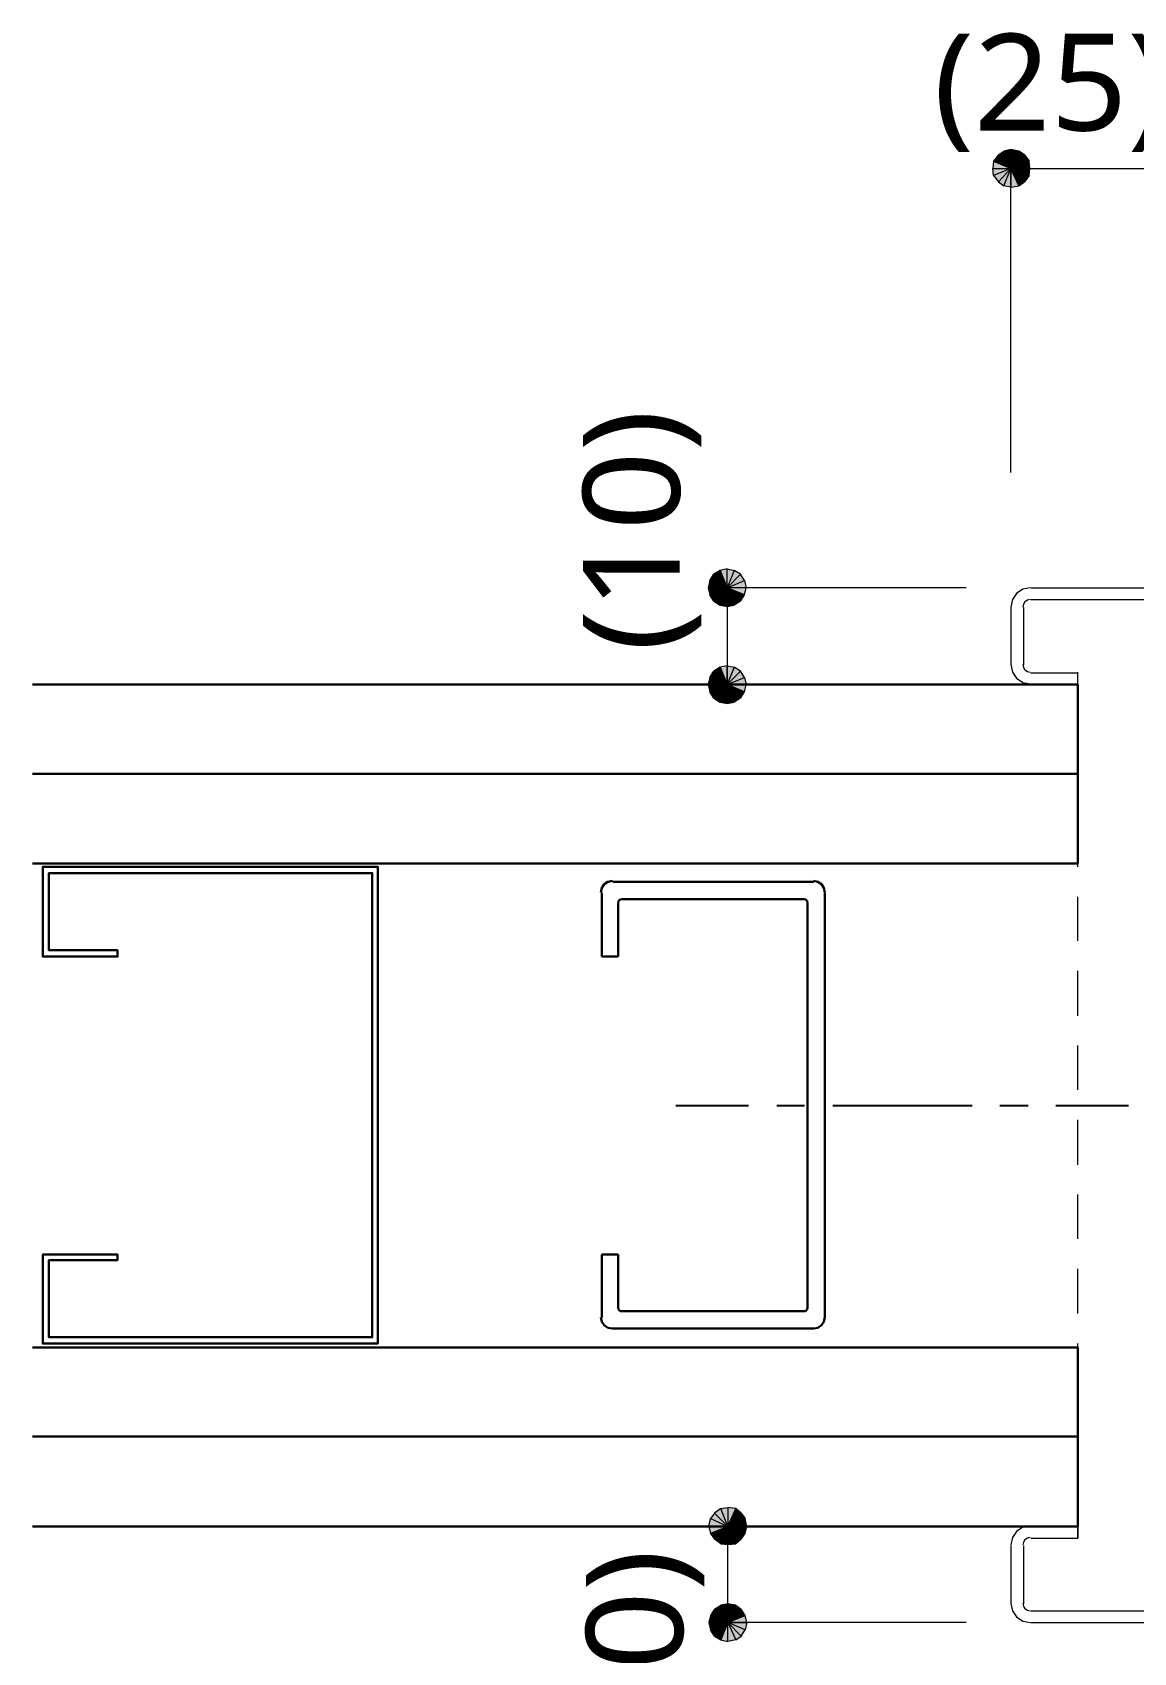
# Model space of a CAD drawing. Header units: millimetres. Extents: x 0 to 420, y 0 to 297.
# Drawn here: x 40.7 to 70.26, y 107.23 to 150.74 of the extents above; entities that cross this region are included whole.
import ezdxf
from ezdxf.enums import TextEntityAlignment as Align

# ---------------------------------------------------------------- set-up
doc = ezdxf.new("R2010")
doc.units = ezdxf.units.MM
doc.styles.add('kst32b', font='NotoSansJP-Variable.ttf')

msp = doc.modelspace()

# ---------------------------------------------------------------- hatches: boundary and pattern name
h = msp.add_hatch(color=7)
h.paths.add_polyline_path([(66.971, 147.595), (66.781, 147.553), (66.971, 147.087), (66.971, 147.595)])
h.paths.add_polyline_path([(66.781, 147.553), (66.971, 147.087), (66.633, 147.447), (66.781, 147.553)])
h.paths.add_polyline_path([(66.971, 147.087), (66.633, 147.447), (66.506, 147.278), (66.971, 147.087)])
for points in [[(67.183, 147.553), (66.971, 147.595), (66.971, 147.087), (67.183, 147.553)], [(59.161, 135.361), (59.351, 135.318), (59.351, 135.826), (59.161, 135.361)], [(59.161, 132.757), (59.351, 132.715), (59.351, 133.223), (59.161, 132.757)], [(59.838, 110.427), (59.881, 110.617), (59.373, 110.617), (59.838, 110.427)], [(58.907, 108.225), (58.864, 108.035), (59.373, 108.035), (58.907, 108.225)]]:
    msp.add_hatch(color=7).paths.add_polyline_path(points)
h = msp.add_hatch(color=7)
h.paths.add_polyline_path([(67.479, 147.087), (67.458, 147.278), (66.971, 147.087), (67.479, 147.087)])
h.paths.add_polyline_path([(67.458, 147.278), (66.971, 147.087), (67.331, 147.447), (67.458, 147.278)])
h.paths.add_polyline_path([(66.971, 147.087), (67.331, 147.447), (67.183, 147.553), (66.971, 147.087)])
h = msp.add_hatch(color=7)
h.paths.add_polyline_path([(66.506, 147.278), (66.485, 147.087), (66.971, 147.087), (66.506, 147.278)])
h.paths.add_polyline_path([(66.485, 147.087), (66.971, 147.087), (66.506, 146.897), (66.485, 147.087)])
h.paths.add_polyline_path([(66.971, 147.087), (66.506, 146.897), (66.633, 146.727), (66.971, 147.087)])
h = msp.add_hatch(color=7)
h.paths.add_polyline_path([(66.633, 146.727), (66.781, 146.621), (66.971, 147.087), (66.633, 146.727)])
h.paths.add_polyline_path([(66.781, 146.621), (66.971, 147.087), (66.971, 146.579), (66.781, 146.621)])
h.paths.add_polyline_path([(66.971, 147.087), (66.971, 146.579), (67.183, 146.621), (66.971, 147.087)])
h = msp.add_hatch(color=7)
h.paths.add_polyline_path([(67.183, 146.621), (67.331, 146.727), (66.971, 147.087), (67.183, 146.621)])
h.paths.add_polyline_path([(67.331, 146.727), (66.971, 147.087), (67.458, 146.897), (67.331, 146.727)])
h.paths.add_polyline_path([(66.971, 147.087), (67.458, 146.897), (67.479, 147.087), (66.971, 147.087)])
h = msp.add_hatch(color=7)
h.paths.add_polyline_path([(59.161, 136.292), (58.992, 136.186), (59.351, 135.826), (59.161, 136.292)])
h.paths.add_polyline_path([(58.992, 136.186), (59.351, 135.826), (58.886, 136.017), (58.992, 136.186)])
h.paths.add_polyline_path([(59.351, 135.826), (58.886, 136.017), (58.843, 135.826), (59.351, 135.826)])
h = msp.add_hatch(color=7)
h.paths.add_polyline_path([(59.711, 136.186), (59.542, 136.292), (59.351, 135.826), (59.711, 136.186)])
h.paths.add_polyline_path([(59.542, 136.292), (59.351, 135.826), (59.351, 136.334), (59.542, 136.292)])
h.paths.add_polyline_path([(59.351, 135.826), (59.351, 136.334), (59.161, 136.292), (59.351, 135.826)])
h = msp.add_hatch(color=7)
h.paths.add_polyline_path([(59.817, 135.636), (59.859, 135.826), (59.351, 135.826), (59.817, 135.636)])
h.paths.add_polyline_path([(59.859, 135.826), (59.351, 135.826), (59.817, 136.017), (59.859, 135.826)])
h.paths.add_polyline_path([(59.351, 135.826), (59.817, 136.017), (59.711, 136.186), (59.351, 135.826)])
h = msp.add_hatch(color=7)
h.paths.add_polyline_path([(58.843, 135.826), (58.886, 135.636), (59.351, 135.826), (58.843, 135.826)])
h.paths.add_polyline_path([(58.886, 135.636), (59.351, 135.826), (58.992, 135.467), (58.886, 135.636)])
h.paths.add_polyline_path([(59.351, 135.826), (58.992, 135.467), (59.161, 135.361), (59.351, 135.826)])
h = msp.add_hatch(color=7)
h.paths.add_polyline_path([(59.351, 135.318), (59.542, 135.361), (59.351, 135.826), (59.351, 135.318)])
h.paths.add_polyline_path([(59.542, 135.361), (59.351, 135.826), (59.711, 135.467), (59.542, 135.361)])
h.paths.add_polyline_path([(59.351, 135.826), (59.711, 135.467), (59.817, 135.636), (59.351, 135.826)])
h = msp.add_hatch(color=7)
h.paths.add_polyline_path([(59.161, 133.689), (58.992, 133.583), (59.351, 133.223), (59.161, 133.689)])
h.paths.add_polyline_path([(58.992, 133.583), (59.351, 133.223), (58.886, 133.413), (58.992, 133.583)])
h.paths.add_polyline_path([(59.351, 133.223), (58.886, 133.413), (58.843, 133.223), (59.351, 133.223)])
h = msp.add_hatch(color=7)
h.paths.add_polyline_path([(59.711, 133.583), (59.542, 133.689), (59.351, 133.223), (59.711, 133.583)])
h.paths.add_polyline_path([(59.542, 133.689), (59.351, 133.223), (59.351, 133.731), (59.542, 133.689)])
h.paths.add_polyline_path([(59.351, 133.223), (59.351, 133.731), (59.161, 133.689), (59.351, 133.223)])
h = msp.add_hatch(color=7)
h.paths.add_polyline_path([(59.817, 133.033), (59.859, 133.223), (59.351, 133.223), (59.817, 133.033)])
h.paths.add_polyline_path([(59.859, 133.223), (59.351, 133.223), (59.817, 133.413), (59.859, 133.223)])
h.paths.add_polyline_path([(59.351, 133.223), (59.817, 133.413), (59.711, 133.583), (59.351, 133.223)])
h = msp.add_hatch(color=7)
h.paths.add_polyline_path([(58.843, 133.223), (58.886, 133.033), (59.351, 133.223), (58.843, 133.223)])
h.paths.add_polyline_path([(58.886, 133.033), (59.351, 133.223), (58.992, 132.863), (58.886, 133.033)])
h.paths.add_polyline_path([(59.351, 133.223), (58.992, 132.863), (59.161, 132.757), (59.351, 133.223)])
h = msp.add_hatch(color=7)
h.paths.add_polyline_path([(59.351, 132.715), (59.542, 132.757), (59.351, 133.223), (59.351, 132.715)])
h.paths.add_polyline_path([(59.542, 132.757), (59.351, 133.223), (59.711, 132.863), (59.542, 132.757)])
h.paths.add_polyline_path([(59.351, 133.223), (59.711, 132.863), (59.817, 133.033), (59.351, 133.223)])
h = msp.add_hatch(color=7)
h.paths.add_polyline_path([(59.013, 110.977), (58.907, 110.829), (59.373, 110.617), (59.013, 110.977)])
h.paths.add_polyline_path([(58.907, 110.829), (59.373, 110.617), (58.864, 110.617), (58.907, 110.829)])
h.paths.add_polyline_path([(59.373, 110.617), (58.864, 110.617), (58.907, 110.427), (59.373, 110.617)])
h = msp.add_hatch(color=7)
h.paths.add_polyline_path([(59.584, 111.104), (59.373, 111.125), (59.373, 110.617), (59.584, 111.104)])
h.paths.add_polyline_path([(59.373, 111.125), (59.373, 110.617), (59.182, 111.104), (59.373, 111.125)])
h.paths.add_polyline_path([(59.373, 110.617), (59.182, 111.104), (59.013, 110.977), (59.373, 110.617)])
h = msp.add_hatch(color=7)
h.paths.add_polyline_path([(59.881, 110.617), (59.838, 110.829), (59.373, 110.617), (59.881, 110.617)])
h.paths.add_polyline_path([(59.838, 110.829), (59.373, 110.617), (59.732, 110.977), (59.838, 110.829)])
h.paths.add_polyline_path([(59.373, 110.617), (59.732, 110.977), (59.584, 111.104), (59.373, 110.617)])
h = msp.add_hatch(color=7)
h.paths.add_polyline_path([(58.907, 110.427), (59.013, 110.278), (59.373, 110.617), (58.907, 110.427)])
h.paths.add_polyline_path([(59.013, 110.278), (59.373, 110.617), (59.182, 110.151), (59.013, 110.278)])
h.paths.add_polyline_path([(59.373, 110.617), (59.182, 110.151), (59.373, 110.13), (59.373, 110.617)])
h = msp.add_hatch(color=7)
h.paths.add_polyline_path([(59.373, 110.13), (59.584, 110.151), (59.373, 110.617), (59.373, 110.13)])
h.paths.add_polyline_path([(59.584, 110.151), (59.373, 110.617), (59.732, 110.278), (59.584, 110.151)])
h.paths.add_polyline_path([(59.373, 110.617), (59.732, 110.278), (59.838, 110.427), (59.373, 110.617)])
h = msp.add_hatch(color=7)
h.paths.add_polyline_path([(59.373, 108.543), (59.182, 108.5), (59.373, 108.035), (59.373, 108.543)])
h.paths.add_polyline_path([(59.182, 108.5), (59.373, 108.035), (59.013, 108.395), (59.182, 108.5)])
h.paths.add_polyline_path([(59.373, 108.035), (59.013, 108.395), (58.907, 108.225), (59.373, 108.035)])
h = msp.add_hatch(color=7)
h.paths.add_polyline_path([(59.838, 108.225), (59.732, 108.395), (59.373, 108.035), (59.838, 108.225)])
h.paths.add_polyline_path([(59.732, 108.395), (59.373, 108.035), (59.584, 108.5), (59.732, 108.395)])
h.paths.add_polyline_path([(59.373, 108.035), (59.584, 108.5), (59.373, 108.543), (59.373, 108.035)])
h = msp.add_hatch(color=7)
h.paths.add_polyline_path([(58.864, 108.035), (58.907, 107.844), (59.373, 108.035), (58.864, 108.035)])
h.paths.add_polyline_path([(58.907, 107.844), (59.373, 108.035), (59.013, 107.675), (58.907, 107.844)])
h.paths.add_polyline_path([(59.373, 108.035), (59.013, 107.675), (59.182, 107.569), (59.373, 108.035)])
h = msp.add_hatch(color=7)
h.paths.add_polyline_path([(59.182, 107.569), (59.373, 107.527), (59.373, 108.035), (59.182, 107.569)])
h.paths.add_polyline_path([(59.373, 107.527), (59.373, 108.035), (59.584, 107.569), (59.373, 107.527)])
h.paths.add_polyline_path([(59.373, 108.035), (59.584, 107.569), (59.732, 107.675), (59.373, 108.035)])
h = msp.add_hatch(color=7)
h.paths.add_polyline_path([(59.732, 107.675), (59.838, 107.844), (59.373, 108.035), (59.732, 107.675)])
h.paths.add_polyline_path([(59.838, 107.844), (59.373, 108.035), (59.881, 108.035), (59.838, 107.844)])
h.paths.add_polyline_path([(59.373, 108.035), (59.881, 108.035), (59.838, 108.225), (59.373, 108.035)])

# ---------------------------------------------------------------- linework, layer by layer
at = {"lineweight": 0}
for points in [[(66.781, 147.553), (66.971, 147.087), (66.633, 147.447)], [(66.971, 147.595), (66.781, 147.553), (66.971, 147.087)], [(67.183, 147.553), (66.971, 147.595), (66.971, 147.087)], [(66.971, 147.087), (67.331, 147.447), (67.183, 147.553)], [(66.506, 147.278), (66.485, 147.087), (66.971, 147.087)], [(66.485, 147.087), (66.971, 147.087), (66.506, 146.897)], [(66.971, 147.087), (66.633, 147.447), (66.506, 147.278)], [(66.971, 147.087), (66.506, 146.897), (66.633, 146.727)], [(66.633, 146.727), (66.781, 146.621), (66.971, 147.087)], [(66.781, 146.621), (66.971, 147.087), (66.971, 146.579)], [(67.458, 147.278), (66.971, 147.087), (67.331, 147.447)], [(67.479, 147.087), (67.458, 147.278), (66.971, 147.087)], [(66.971, 147.087), (66.971, 146.579), (67.183, 146.621)], [(67.183, 146.621), (67.331, 146.727), (66.971, 147.087)], [(67.331, 146.727), (66.971, 147.087), (67.458, 146.897)], [(66.971, 147.087), (67.458, 146.897), (67.479, 147.087)], [(58.992, 136.186), (59.351, 135.826), (58.886, 136.017)], [(59.161, 136.292), (58.992, 136.186), (59.351, 135.826)], [(59.351, 135.826), (59.351, 136.334), (59.161, 136.292)], [(59.542, 136.292), (59.351, 135.826), (59.351, 136.334)], [(59.711, 136.186), (59.542, 136.292), (59.351, 135.826)], [(59.351, 135.826), (59.817, 136.017), (59.711, 136.186)], [(59.351, 135.826), (58.886, 136.017), (58.843, 135.826)], [(58.843, 135.826), (58.886, 135.636), (59.351, 135.826)], [(58.886, 135.636), (59.351, 135.826), (58.992, 135.467)], [(59.351, 135.826), (58.992, 135.467), (59.161, 135.361)], [(59.161, 135.361), (59.351, 135.318), (59.351, 135.826)], [(59.859, 135.826), (59.351, 135.826), (59.817, 136.017)], [(59.351, 135.318), (59.542, 135.361), (59.351, 135.826)], [(59.542, 135.361), (59.351, 135.826), (59.711, 135.467)], [(59.351, 135.826), (59.711, 135.467), (59.817, 135.636)], [(59.817, 135.636), (59.859, 135.826), (59.351, 135.826)], [(58.992, 133.583), (59.351, 133.223), (58.886, 133.413)], [(59.161, 133.689), (58.992, 133.583), (59.351, 133.223)], [(59.351, 133.223), (59.351, 133.731), (59.161, 133.689)], [(59.542, 133.689), (59.351, 133.223), (59.351, 133.731)], [(59.711, 133.583), (59.542, 133.689), (59.351, 133.223)], [(59.351, 133.223), (59.817, 133.413), (59.711, 133.583)], [(59.351, 133.223), (58.886, 133.413), (58.843, 133.223)], [(58.843, 133.223), (58.886, 133.033), (59.351, 133.223)], [(58.886, 133.033), (59.351, 133.223), (58.992, 132.863)], [(59.351, 133.223), (58.992, 132.863), (59.161, 132.757)], [(59.161, 132.757), (59.351, 132.715), (59.351, 133.223)], [(59.859, 133.223), (59.351, 133.223), (59.817, 133.413)], [(59.351, 132.715), (59.542, 132.757), (59.351, 133.223)], [(59.542, 132.757), (59.351, 133.223), (59.711, 132.863)], [(59.351, 133.223), (59.711, 132.863), (59.817, 133.033)], [(59.817, 133.033), (59.859, 133.223), (59.351, 133.223)], [(59.013, 110.977), (58.907, 110.829), (59.373, 110.617)], [(59.373, 110.617), (59.182, 111.104), (59.013, 110.977)], [(59.373, 111.125), (59.373, 110.617), (59.182, 111.104)], [(59.584, 111.104), (59.373, 111.125), (59.373, 110.617)], [(59.373, 110.617), (59.732, 110.977), (59.584, 111.104)], [(59.838, 110.829), (59.373, 110.617), (59.732, 110.977)], [(58.907, 110.829), (59.373, 110.617), (58.864, 110.617)], [(59.373, 110.617), (58.864, 110.617), (58.907, 110.427)], [(58.907, 110.427), (59.013, 110.278), (59.373, 110.617)], [(59.013, 110.278), (59.373, 110.617), (59.182, 110.151)], [(59.373, 110.617), (59.182, 110.151), (59.373, 110.13)], [(59.881, 110.617), (59.838, 110.829), (59.373, 110.617)], [(59.373, 110.13), (59.584, 110.151), (59.373, 110.617)], [(59.584, 110.151), (59.373, 110.617), (59.732, 110.278)], [(59.373, 110.617), (59.732, 110.278), (59.838, 110.427)], [(59.838, 110.427), (59.881, 110.617), (59.373, 110.617)], [(59.373, 108.035), (59.013, 108.395), (58.907, 108.225)], [(59.182, 108.5), (59.373, 108.035), (59.013, 108.395)], [(59.373, 108.543), (59.182, 108.5), (59.373, 108.035)], [(59.373, 108.035), (59.584, 108.5), (59.373, 108.543)], [(59.732, 108.395), (59.373, 108.035), (59.584, 108.5)], [(59.838, 108.225), (59.732, 108.395), (59.373, 108.035)], [(58.907, 108.225), (58.864, 108.035), (59.373, 108.035)], [(58.864, 108.035), (58.907, 107.844), (59.373, 108.035)], [(58.907, 107.844), (59.373, 108.035), (59.013, 107.675)], [(59.373, 108.035), (59.013, 107.675), (59.182, 107.569)], [(59.182, 107.569), (59.373, 107.527), (59.373, 108.035)], [(59.373, 108.035), (59.881, 108.035), (59.838, 108.225)], [(59.373, 107.527), (59.373, 108.035), (59.584, 107.569)], [(59.373, 108.035), (59.584, 107.569), (59.732, 107.675)], [(59.732, 107.675), (59.838, 107.844), (59.373, 108.035)], [(59.838, 107.844), (59.373, 108.035), (59.881, 108.035)]]:
    msp.add_lwpolyline(points, close=True, dxfattribs=at)
at = {"lineweight": 13}
for points in [[(66.971, 138.917), (66.971, 147.087)], [(66.971, 147.087), (71.988, 147.087)], [(65.765, 135.826), (59.351, 135.826)], [(59.351, 135.826), (59.351, 133.223)], [(67.49, 135.826), (67.288, 135.786), (67.123, 135.675), (67.012, 135.51), (66.971, 135.308)], [(67.501, 135.826), (71.459, 135.826)], [(67.49, 135.509), (67.412, 135.493), (67.348, 135.45), (67.305, 135.386), (67.289, 135.308)], [(67.501, 135.509), (71.459, 135.509)], [(66.971, 135.297), (66.971, 133.752)], [(67.31, 135.297), (67.31, 133.752)], [(66.971, 133.763), (67.012, 133.561), (67.123, 133.396), (67.288, 133.285), (67.49, 133.244)], [(67.289, 133.763), (67.305, 133.684), (67.348, 133.621), (67.412, 133.577), (67.49, 133.562)], [(67.501, 133.54), (68.771, 133.54)], [(67.501, 133.223), (68.771, 133.223), (68.771, 133.54)], [(68.771, 132.334), (68.771, 133.562)], [(68.771, 130.344), (68.771, 131.53)], [(68.771, 128.333), (68.771, 129.54)], [(68.771, 126.344), (68.771, 127.529)], [(68.771, 124.333), (68.771, 125.539)], [(68.771, 122.343), (68.771, 123.529)], [(68.771, 120.333), (68.771, 121.539)], [(68.771, 118.343), (68.771, 119.528)], [(68.771, 116.332), (68.771, 117.538)], [(68.771, 114.342), (68.771, 115.528)], [(68.771, 112.331), (68.771, 113.538)], [(68.771, 110.3), (68.771, 111.527)], [(59.373, 108.035), (59.373, 110.617)], [(67.49, 110.638), (67.288, 110.597), (67.123, 110.486), (67.012, 110.321), (66.971, 110.12)], [(67.501, 110.617), (68.771, 110.617)], [(68.771, 110.617), (68.771, 110.3)], [(66.971, 110.109), (66.971, 108.543)], [(67.49, 110.321), (67.412, 110.305), (67.348, 110.262), (67.305, 110.198), (67.289, 110.12)], [(67.31, 110.109), (67.31, 108.543)], [(67.501, 110.3), (68.771, 110.3)], [(66.971, 108.553), (67.012, 108.351), (67.123, 108.187), (67.288, 108.075), (67.49, 108.035)], [(67.289, 108.553), (67.305, 108.475), (67.348, 108.411), (67.412, 108.368), (67.49, 108.352)], [(67.501, 108.352), (71.459, 108.352)], [(65.765, 108.035), (59.351, 108.035)], [(67.501, 108.035), (71.459, 108.035)]]:
    msp.add_lwpolyline(points, dxfattribs=at)
at = {"lineweight": 30}
for points in [[(40.704, 133.223), (68.771, 133.223)], [(68.771, 133.223), (68.771, 128.418)], [(40.704, 130.831), (68.771, 130.831)], [(40.704, 128.418), (68.771, 128.418)], [(41.148, 125.921), (40.979, 125.921), (40.979, 128.333), (49.975, 128.333), (49.975, 115.528), (40.979, 115.528), (40.979, 117.919), (42.989, 117.919), (42.989, 117.771), (41.148, 117.771), (41.148, 115.697), (49.826, 115.697), (49.826, 128.164), (41.148, 128.164), (41.148, 126.09), (42.989, 126.09), (42.989, 125.921), (40.979, 125.921)], [(56.272, 127.952), (56.152, 127.928), (56.055, 127.863), (55.989, 127.765), (55.965, 127.646)], [(56.282, 127.931), (61.68, 127.931)], [(61.976, 127.646), (61.952, 127.765), (61.886, 127.863), (61.789, 127.928), (61.669, 127.952)], [(55.986, 125.921), (55.986, 127.635)], [(61.976, 116.226), (61.976, 127.635)], [(56.526, 127.466), (56.488, 127.458), (56.458, 127.438), (56.438, 127.407), (56.43, 127.37)], [(56.43, 125.921), (56.43, 127.36)], [(56.536, 127.466), (61.426, 127.466)], [(61.51, 127.37), (61.503, 127.407), (61.482, 127.438), (61.452, 127.458), (61.415, 127.466)], [(61.51, 116.48), (61.51, 127.36)], [(55.986, 125.921), (56.43, 125.921)], [(55.986, 117.919), (56.43, 117.919)], [(55.986, 116.226), (55.986, 117.919)], [(56.43, 116.48), (56.43, 117.919)], [(55.965, 116.237), (55.989, 116.117), (56.055, 116.02), (56.152, 115.954), (56.272, 115.93)], [(56.43, 116.491), (56.438, 116.454), (56.458, 116.423), (56.488, 116.403), (56.526, 116.396)], [(56.536, 116.396), (61.426, 116.396)], [(61.415, 116.396), (61.452, 116.403), (61.482, 116.423), (61.503, 116.454), (61.51, 116.491)], [(61.669, 115.93), (61.789, 115.954), (61.886, 116.02), (61.952, 116.117), (61.976, 116.237)], [(56.282, 115.93), (61.68, 115.93)], [(40.704, 115.422), (68.771, 115.422)], [(68.771, 110.617), (68.771, 115.422)], [(40.704, 113.03), (68.771, 113.03)], [(40.704, 110.617), (68.771, 110.617)]]:
    msp.add_lwpolyline(points, dxfattribs=at)
at = {"lineweight": 25}
for points in [[(57.975, 121.92), (59.923, 121.92)], [(60.685, 121.92), (61.426, 121.92)], [(62.188, 121.92), (65.934, 121.92)], [(66.675, 121.92), (67.437, 121.92)], [(68.178, 121.92), (70.125, 121.92)]]:
    msp.add_lwpolyline(points, dxfattribs=at)

# ---------------------------------------------------------------- texts
at = {"style": 'kst32b'}
for s, p, p2 in [('(25)(3～5)', (64.897, 148.103), (81.226, 148.103)), ('(10)', (58.081, 134.112), (58.081, 140.609)), ('(10)', (58.166, 103.505), (58.166, 110.002))]:
    msp.add_text(s, height=2.5989, dxfattribs=at).set_placement(p, p2, align=Align.FIT)

doc.saveas('drawing.dxf')
